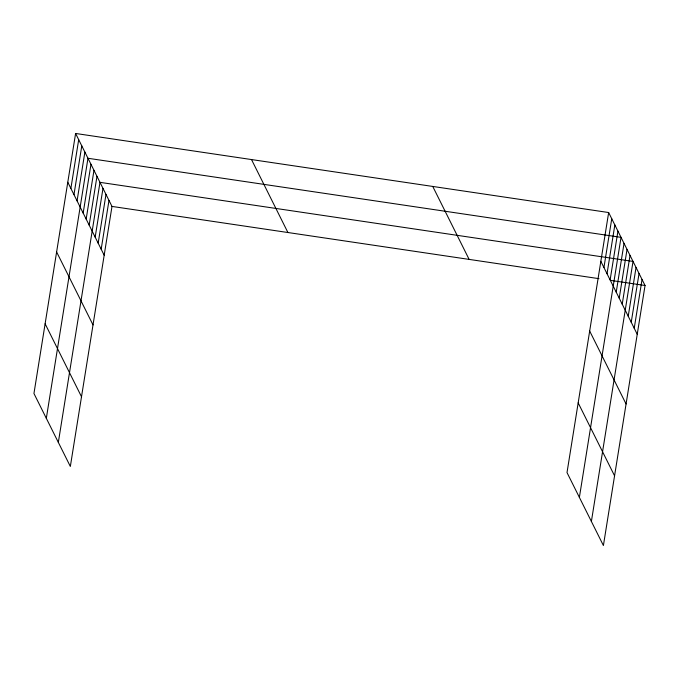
<?xml version="1.0" encoding="UTF-8"?>
<svg xmlns="http://www.w3.org/2000/svg" width="679" height="679" viewBox="0 0 679 679"><rect width="100%" height="100%" fill="white"/><g stroke="black" fill="none" stroke-linecap="round" stroke-linejoin="round"><path stroke-width="1.02" d="M75.598 133.466L33.95 393.506L70.344 466.465L111.993 206.424L75.598 133.466L608.656 212.535L645.05 285.494L603.402 545.534L567.007 472.576L608.656 212.535M70.879 188.465L78.696 139.67M73.969 194.661L81.786 145.866M77.067 200.865L84.883 152.071M46.325 418.315L87.973 158.275L621.03 237.344L579.382 497.384M83.161 213.087L90.978 164.293M86.165 219.105L93.982 170.31M89.17 225.122L96.978 176.328M58.335 442.385L99.983 182.345L633.04 261.415L591.392 521.455M95.17 237.158L102.987 188.363M98.175 243.175L105.992 194.381M101.179 249.201L108.988 200.407M603.937 267.534L611.754 218.74M607.026 273.739L614.843 224.944M610.124 279.935L617.941 231.14M616.218 292.157L624.035 243.362M619.223 298.174L627.04 249.38M622.219 304.192L630.036 255.397M628.228 316.227L636.045 267.433M631.232 322.253L639.049 273.459M634.228 328.271L642.045 279.476M111.993 206.424L598.98 278.662M610.497 280.368L645.05 285.494M600.839 261.33L637.233 334.289M589.678 331.046L626.072 403.997M578.168 402.868L614.563 475.818M432.752 186.445L469.138 259.403M251.51 159.565L287.904 232.515M67.79 182.261L104.176 255.219M56.62 251.977L93.015 324.927M45.12 323.798L81.505 396.748"/></g></svg>
